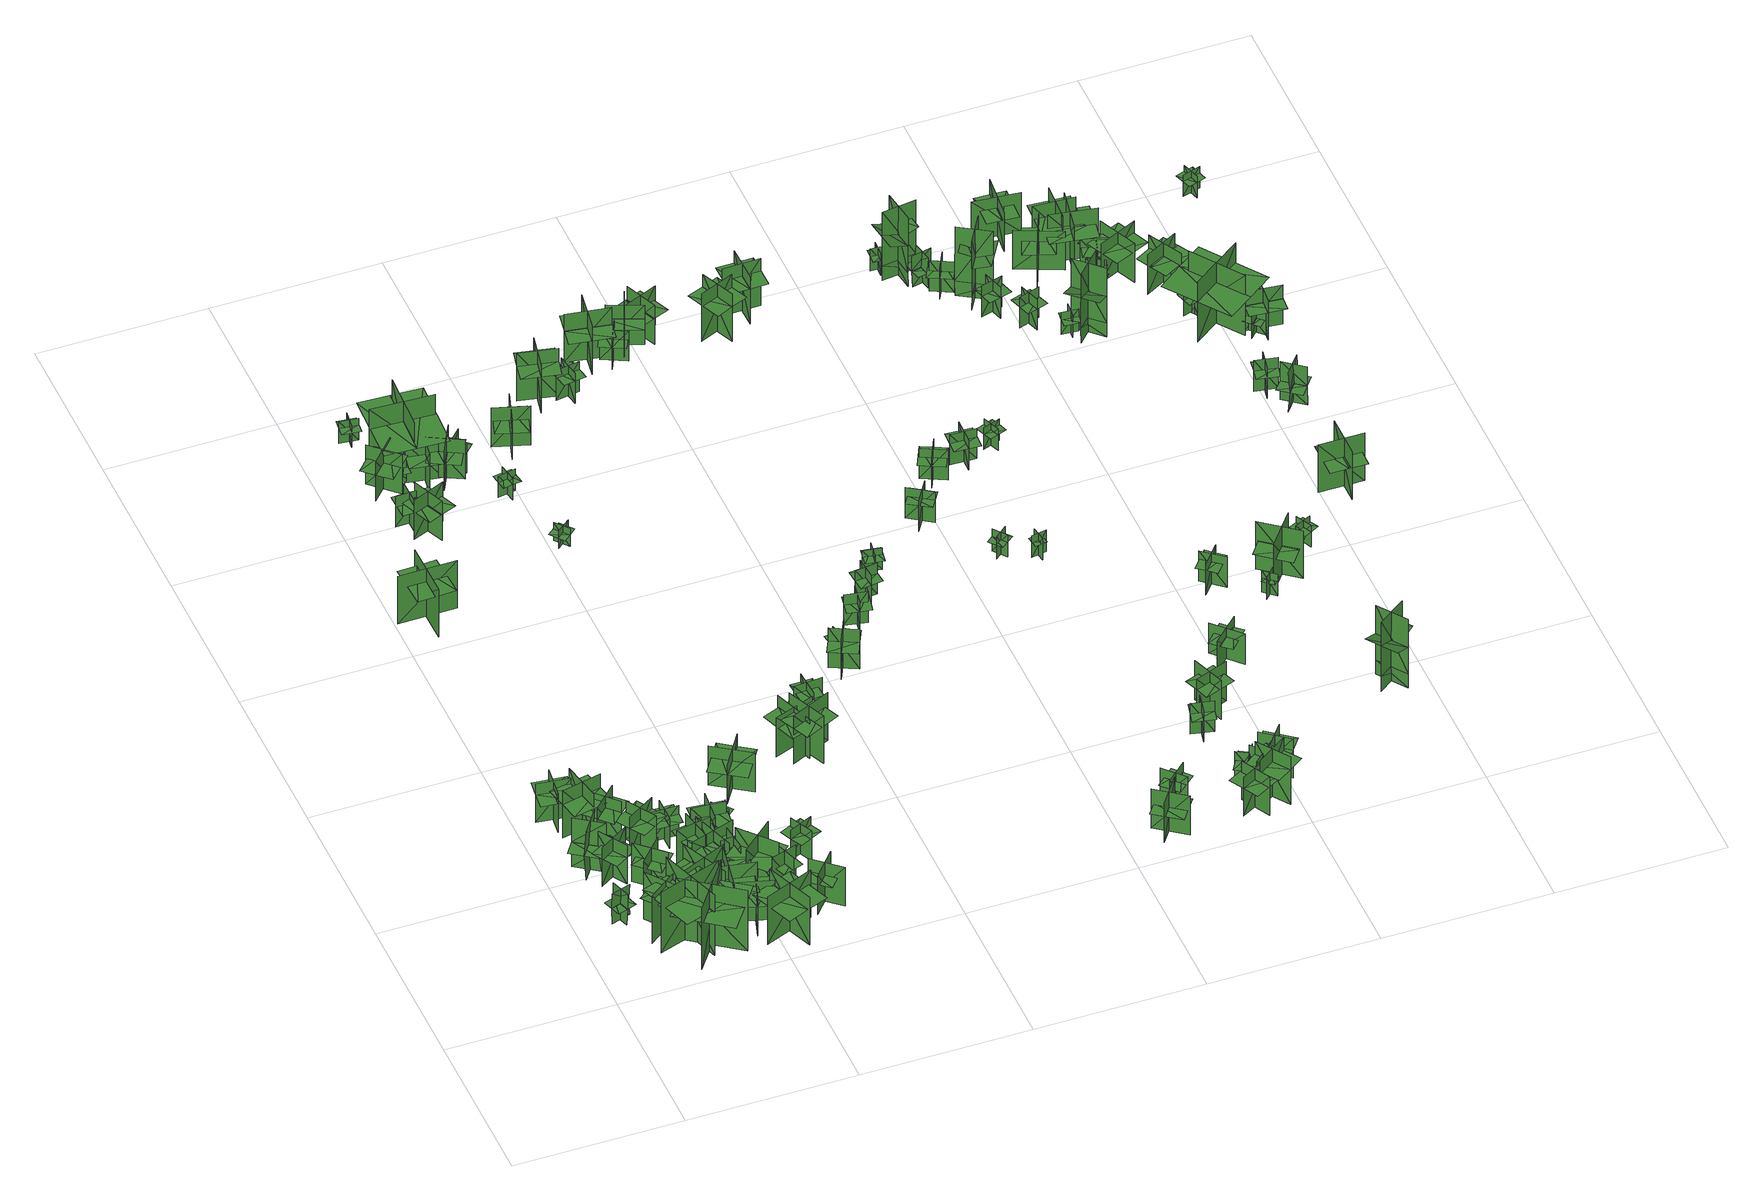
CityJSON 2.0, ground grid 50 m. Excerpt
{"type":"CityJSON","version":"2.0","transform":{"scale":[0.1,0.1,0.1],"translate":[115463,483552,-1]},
"CityObjects":{
"tree1":{"type":"SolitaryVegetationObject","geometry":[{"type":"MultiSurface","lod":"1","boundaries":[[[0,1,2]],[[0,2,3]],[[4,5,6]],[[4,6,7]],[[8,9,5]],[[8,5,4]],[[10,11,1]],[[10,1,0]],[[0,1,12]],[[0,12,13]],[[0,14,15]],[[0,15,1]]]}]},
"tree2":{"type":"SolitaryVegetationObject","geometry":[{"type":"MultiSurface","lod":"1","boundaries":[[[16,17,18]],[[16,18,19]],[[20,21,22]],[[20,22,23]],[[24,25,21]],[[24,21,20]],[[26,27,17]],[[26,17,16]],[[16,17,28]],[[16,28,29]],[[16,30,31]],[[16,31,17]]]}]},
"tree3":{"type":"SolitaryVegetationObject","geometry":[{"type":"MultiSurface","lod":"1","boundaries":[[[32,33,34]],[[32,34,35]],[[36,37,38]],[[36,38,39]],[[40,41,42]],[[40,42,43]],[[40,43,44]],[[40,44,45]]]}]},
"tree4":{"type":"SolitaryVegetationObject","geometry":[{"type":"MultiSurface","lod":"1","boundaries":[[[46,47,48]],[[46,48,49]],[[50,51,52]],[[50,52,53]],[[54,55,56]],[[54,56,57]],[[54,57,58]],[[54,58,59]]]}]},
"tree5":{"type":"SolitaryVegetationObject","geometry":[{"type":"MultiSurface","lod":"1","boundaries":[[[60,61,62]],[[60,62,63]],[[64,65,66]],[[64,66,67]],[[68,69,70]],[[68,70,71]],[[68,71,72]],[[68,72,73]]]}]},
"tree6":{"type":"SolitaryVegetationObject","geometry":[{"type":"MultiSurface","lod":"1","boundaries":[[[74,75,76]],[[74,76,77]],[[78,79,80]],[[78,80,81]],[[82,83,84]],[[82,84,85]],[[82,85,86]],[[82,86,87]]]}]},
"tree7":{"type":"SolitaryVegetationObject","geometry":[{"type":"MultiSurface","lod":"1","boundaries":[[[88,89,90]],[[88,90,91]],[[92,93,94]],[[92,94,95]],[[96,97,98]],[[96,98,99]],[[96,99,100]],[[96,100,101]]]}]},
"tree8":{"type":"SolitaryVegetationObject","geometry":[{"type":"MultiSurface","lod":"1","boundaries":[[[102,103,104]],[[102,104,105]],[[106,107,108]],[[106,108,109]],[[110,111,112]],[[110,112,113]],[[110,113,114]],[[110,114,115]]]}]},
"tree9":{"type":"SolitaryVegetationObject","geometry":[{"type":"MultiSurface","lod":"1","boundaries":[[[116,117,118]],[[116,118,119]],[[120,121,122]],[[120,122,123]],[[124,125,126]],[[124,126,127]],[[124,127,128]],[[124,128,129]]]}]},
"tree10":{"type":"SolitaryVegetationObject","geometry":[{"type":"MultiSurface","lod":"1","boundaries":[[[130,131,132]],[[130,132,133]],[[134,135,136]],[[134,136,137]],[[138,139,140]],[[138,140,141]],[[138,141,142]],[[138,142,143]]]}]},
"tree11":{"type":"SolitaryVegetationObject","geometry":[{"type":"MultiSurface","lod":"1","boundaries":[[[144,145,146]],[[144,146,147]],[[148,149,150]],[[148,150,151]],[[152,153,154]],[[152,154,155]],[[152,155,156]],[[152,156,157]]]}]},
"tree12":{"type":"SolitaryVegetationObject","geometry":[{"type":"MultiSurface","lod":"1","boundaries":[[[158,159,160]],[[158,160,161]],[[162,163,164]],[[162,164,165]],[[166,167,168]],[[166,168,169]],[[166,169,170]],[[166,170,171]]]}]},
"tree13":{"type":"SolitaryVegetationObject","geometry":[{"type":"MultiSurface","lod":"1","boundaries":[[[172,173,174]],[[172,174,175]],[[176,177,178]],[[176,178,179]],[[180,181,182]],[[180,182,183]],[[180,183,184]],[[180,184,185]]]}]},
"tree14":{"type":"SolitaryVegetationObject","geometry":[{"type":"MultiSurface","lod":"1","boundaries":[[[186,187,188]],[[186,188,189]],[[190,191,192]],[[190,192,193]],[[194,195,196]],[[194,196,197]],[[194,197,198]],[[194,198,199]]]}]},
"tree15":{"type":"SolitaryVegetationObject","geometry":[{"type":"MultiSurface","lod":"1","boundaries":[[[200,201,202]],[[200,202,203]],[[204,205,206]],[[204,206,207]],[[208,209,210]],[[208,210,211]],[[208,211,212]],[[208,212,213]]]}]},
"tree16":{"type":"SolitaryVegetationObject","geometry":[{"type":"MultiSurface","lod":"1","boundaries":[[[214,215,216]],[[214,216,217]],[[218,219,220]],[[218,220,221]],[[222,223,224]],[[222,224,225]],[[222,225,226]],[[222,226,227]]]}]},
"tree17":{"type":"SolitaryVegetationObject","geometry":[{"type":"MultiSurface","lod":"1","boundaries":[[[228,229,230]],[[228,230,231]],[[232,233,234]],[[232,234,235]],[[236,237,238]],[[236,238,239]],[[236,239,240]],[[236,240,241]]]}]},
"tree18":{"type":"SolitaryVegetationObject","geometry":[{"type":"MultiSurface","lod":"1","boundaries":[[[242,243,244]],[[242,244,245]],[[246,247,248]],[[246,248,249]],[[250,251,252]],[[250,252,253]],[[250,253,254]],[[250,254,255]]]}]},
"tree19":{"type":"SolitaryVegetationObject","geometry":[{"type":"MultiSurface","lod":"1","boundaries":[[[256,257,258]],[[256,258,259]],[[260,261,262]],[[260,262,263]],[[264,265,266]],[[264,266,267]],[[264,267,268]],[[264,268,269]]]}]},
"tree20":{"type":"SolitaryVegetationObject","geometry":[{"type":"MultiSurface","lod":"1","boundaries":[[[270,271,272]],[[270,272,273]],[[274,275,276]],[[274,276,277]],[[278,279,280]],[[278,280,281]],[[278,281,282]],[[278,282,283]]]}]},
"tree21":{"type":"SolitaryVegetationObject","geometry":[{"type":"MultiSurface","lod":"1","boundaries":[[[284,285,286]],[[284,286,287]],[[288,289,290]],[[288,290,291]],[[292,293,294]],[[292,294,295]],[[292,295,296]],[[292,296,297]]]}]},
"tree22":{"type":"SolitaryVegetationObject","geometry":[{"type":"MultiSurface","lod":"1","boundaries":[[[298,299,300]],[[298,300,301]],[[302,303,304]],[[302,304,305]],[[306,307,308]],[[306,308,309]],[[306,307,310]],[[306,310,311]]]}]},
"tree23":{"type":"SolitaryVegetationObject","geometry":[{"type":"MultiSurface","lod":"1","boundaries":[[[312,313,314]],[[312,314,315]],[[316,317,318]],[[316,318,319]],[[320,321,322]],[[320,322,323]],[[320,323,324]],[[320,324,325]]]}]},
"tree24":{"type":"SolitaryVegetationObject","geometry":[{"type":"MultiSurface","lod":"1","boundaries":[[[326,327,328]],[[326,328,329]],[[330,331,332]],[[330,332,333]],[[334,335,336]],[[334,336,337]],[[334,337,338]],[[334,338,339]]]}]},
"tree25":{"type":"SolitaryVegetationObject","geometry":[{"type":"MultiSurface","lod":"1","boundaries":[[[340,341,342]],[[340,342,343]],[[344,345,346]],[[344,346,347]],[[348,349,350]],[[348,350,351]],[[348,351,352]],[[348,352,353]]]}]},
"tree26":{"type":"SolitaryVegetationObject","geometry":[{"type":"MultiSurface","lod":"1","boundaries":[[[354,355,356]],[[354,356,357]],[[358,359,360]],[[358,360,361]],[[362,363,364]],[[362,364,365]],[[362,363,366]],[[362,366,367]]]}]},
"tree27":{"type":"SolitaryVegetationObject","geometry":[{"type":"MultiSurface","lod":"1","boundaries":[[[368,369,370]],[[368,370,371]],[[372,373,374]],[[372,374,375]],[[376,377,378]],[[376,378,379]],[[376,379,380]],[[376,380,381]]]}]},
"tree28":{"type":"SolitaryVegetationObject","geometry":[{"type":"MultiSurface","lod":"1","boundaries":[[[382,383,384]],[[382,384,385]],[[386,387,388]],[[386,388,389]],[[390,391,392]],[[390,392,393]],[[390,391,394]],[[390,394,395]]]}]},
"tree29":{"type":"SolitaryVegetationObject","geometry":[{"type":"MultiSurface","lod":"1","boundaries":[[[396,397,398]],[[396,398,399]],[[400,401,402]],[[400,402,403]],[[404,405,406]],[[404,406,407]],[[404,405,408]],[[404,408,409]]]}]},
"tree30":{"type":"SolitaryVegetationObject","geometry":[{"type":"MultiSurface","lod":"1","boundaries":[[[410,411,412]],[[410,412,413]],[[414,415,416]],[[414,416,417]],[[418,419,420]],[[418,420,421]],[[418,421,422]],[[418,422,423]]]}]},
"tree31":{"type":"SolitaryVegetationObject","geometry":[{"type":"MultiSurface","lod":"1","boundaries":[[[424,425,426]],[[424,426,427]],[[428,429,430]],[[428,430,431]],[[432,433,434]],[[432,434,435]],[[432,433,436]],[[432,436,437]]]}]},
"tree32":{"type":"SolitaryVegetationObject","geometry":[{"type":"MultiSurface","lod":"1","boundaries":[[[438,439,440]],[[438,440,441]],[[442,443,444]],[[442,444,445]],[[446,447,448]],[[446,448,449]],[[446,449,450]],[[446,450,451]]]}]},
"tree33":{"type":"SolitaryVegetationObject","geometry":[{"type":"MultiSurface","lod":"1","boundaries":[[[452,453,454]],[[452,454,455]],[[456,457,458]],[[456,458,459]],[[460,461,462]],[[460,462,463]],[[460,461,464]],[[460,464,465]]]}]},
"tree34":{"type":"SolitaryVegetationObject","geometry":[{"type":"MultiSurface","lod":"1","boundaries":[[[466,467,468]],[[466,468,469]],[[470,471,472]],[[470,472,473]],[[474,475,476]],[[474,476,477]],[[474,477,478]],[[474,478,479]]]}]},
"tree35":{"type":"SolitaryVegetationObject","geometry":[{"type":"MultiSurface","lod":"1","boundaries":[[[480,481,482]],[[480,482,483]],[[484,485,486]],[[484,486,487]],[[488,489,490]],[[488,490,491]],[[488,489,492]],[[488,492,493]]]}]},
"tree36":{"type":"SolitaryVegetationObject","geometry":[{"type":"MultiSurface","lod":"1","boundaries":[[[494,495,496]],[[494,496,497]],[[498,499,500]],[[498,500,501]],[[502,503,504]],[[502,504,505]],[[502,503,506]],[[502,506,507]]]}]},
"tree37":{"type":"SolitaryVegetationObject","geometry":[{"type":"MultiSurface","lod":"1","boundaries":[[[508,509,510]],[[508,510,511]],[[512,513,514]],[[512,514,515]],[[516,517,518]],[[516,518,519]],[[516,519,520]],[[516,520,521]]]}]},
"tree38":{"type":"SolitaryVegetationObject","geometry":[{"type":"MultiSurface","lod":"1","boundaries":[[[522,523,524]],[[522,524,525]],[[526,527,528]],[[526,528,529]],[[530,531,532]],[[530,532,533]],[[530,533,534]],[[530,534,535]]]}]},
"tree39":{"type":"SolitaryVegetationObject","geometry":[{"type":"MultiSurface","lod":"1","boundaries":[[[536,537,538]],[[536,538,539]],[[540,541,542]],[[540,542,543]],[[544,545,546]],[[544,546,547]],[[544,547,548]],[[544,548,549]]]}]},
"tree40":{"type":"SolitaryVegetationObject","geometry":[{"type":"MultiSurface","lod":"1","boundaries":[[[550,551,552]],[[550,552,553]],[[554,555,556]],[[554,556,557]],[[558,559,560]],[[558,560,561]],[[558,562,563]],[[558,563,559]]]}]},
"tree41":{"type":"SolitaryVegetationObject","geometry":[{"type":"MultiSurface","lod":"1","boundaries":[[[564,565,566]],[[564,566,567]],[[568,569,570]],[[568,570,571]],[[572,573,574]],[[572,574,575]],[[572,576,577]],[[572,577,573]]]}]},
"tree42":{"type":"SolitaryVegetationObject","geometry":[{"type":"MultiSurface","lod":"1","boundaries":[[[578,579,580]],[[578,580,581]],[[582,583,584]],[[582,584,585]],[[586,587,588]],[[586,588,589]],[[586,587,590]],[[586,590,591]]]}]},
"tree43":{"type":"SolitaryVegetationObject","geometry":[{"type":"MultiSurface","lod":"1","boundaries":[[[592,593,594]],[[592,594,595]],[[596,597,598]],[[596,598,599]],[[600,601,602]],[[600,602,603]],[[600,604,605]],[[600,605,601]]]}]},
"tree44":{"type":"SolitaryVegetationObject","geometry":[{"type":"MultiSurface","lod":"1","boundaries":[[[606,607,608]],[[606,608,609]],[[610,611,612]],[[610,612,613]],[[614,615,616]],[[614,616,617]],[[614,617,618]],[[614,618,619]]]}]},
"tree45":{"type":"SolitaryVegetationObject","geometry":[{"type":"MultiSurface","lod":"1","boundaries":[[[620,621,622]],[[620,622,623]],[[624,625,626]],[[624,626,627]],[[628,629,630]],[[628,630,631]],[[628,632,633]],[[628,633,629]]]}]},
"tree46":{"type":"SolitaryVegetationObject","geometry":[{"type":"MultiSurface","lod":"1","boundaries":[[[634,635,636]],[[634,636,637]],[[638,639,640]],[[638,640,641]],[[642,643,644]],[[642,644,645]],[[642,645,646]],[[642,646,647]]]}]},
"tree47":{"type":"SolitaryVegetationObject","geometry":[{"type":"MultiSurface","lod":"1","boundaries":[[[648,649,650]],[[648,650,651]],[[652,653,654]],[[652,654,655]],[[656,657,658]],[[656,658,659]],[[656,660,661]],[[656,661,657]]]}]},
"tree48":{"type":"SolitaryVegetationObject","geometry":[{"type":"MultiSurface","lod":"1","boundaries":[[[662,663,664]],[[662,664,665]],[[666,667,668]],[[666,668,669]],[[670,671,672]],[[670,672,673]],[[670,674,675]],[[670,675,671]]]}]},
"tree49":{"type":"SolitaryVegetationObject","geometry":[{"type":"MultiSurface","lod":"1","boundaries":[[[676,677,678]],[[676,678,679]],[[680,681,682]],[[680,682,683]],[[684,685,686]],[[684,686,687]],[[684,685,688]],[[684,688,689]]]}]},
"tree50":{"type":"SolitaryVegetationObject","geometry":[{"type":"MultiSurface","lod":"1","boundaries":[[[690,691,692]],[[690,692,693]],[[694,695,696]],[[694,696,697]],[[698,699,700]],[[698,700,701]],[[698,701,702]],[[698,702,703]]]}]},
"tree51":{"type":"SolitaryVegetationObject","geometry":[{"type":"MultiSurface","lod":"1","boundaries":[[[704,705,706]],[[704,706,707]],[[708,709,710]],[[708,710,711]],[[712,713,714]],[[712,714,715]],[[712,716,717]],[[712,717,713]]]}]},
"tree52":{"type":"SolitaryVegetationObject","geometry":[{"type":"MultiSurface","lod":"1","boundaries":[[[718,719,720]],[[718,720,721]],[[722,723,724]],[[722,724,725]],[[726,727,728]],[[726,728,729]],[[726,729,730]],[[726,730,731]]]}]},
"tree53":{"type":"SolitaryVegetationObject","geometry":[{"type":"MultiSurface","lod":"1","boundaries":[[[732,733,734]],[[732,734,735]],[[736,737,738]],[[736,738,739]],[[740,741,742]],[[740,742,743]],[[740,741,744]],[[740,744,745]]]}]},
"tree54":{"type":"SolitaryVegetationObject","geometry":[{"type":"MultiSurface","lod":"1","boundaries":[[[746,747,748]],[[746,748,749]],[[750,751,752]],[[750,752,753]],[[754,755,756]],[[754,756,757]],[[754,758,759]],[[754,759,755]]]}]},
"tree55":{"type":"SolitaryVegetationObject","geometry":[{"type":"MultiSurface","lod":"1","boundaries":[[[760,761,762]],[[760,762,763]],[[764,765,766]],[[764,766,767]],[[768,769,770]],[[768,770,771]],[[768,769,772]],[[768,772,773]]]}]},
"tree56":{"type":"SolitaryVegetationObject","geometry":[{"type":"MultiSurface","lod":"1","boundaries":[[[774,775,776]],[[774,776,777]],[[778,779,780]],[[778,780,781]],[[782,783,784]],[[782,784,785]],[[782,785,786]],[[782,786,787]]]}]},
"tree57":{"type":"SolitaryVegetationObject","geometry":[{"type":"MultiSurface","lod":"1","boundaries":[[[788,789,790]],[[788,790,791]],[[792,793,794]],[[792,794,795]],[[796,797,798]],[[796,798,799]],[[796,800,801]],[[796,801,797]]]}]},
"tree58":{"type":"SolitaryVegetationObject","geometry":[{"type":"MultiSurface","lod":"1","boundaries":[[[802,803,804]],[[802,804,805]],[[806,807,808]],[[806,808,809]],[[810,811,812]],[[810,812,813]],[[810,813,814]],[[810,814,815]]]}]},
"tree59":{"type":"SolitaryVegetationObject","geometry":[{"type":"MultiSurface","lod":"1","boundaries":[[[816,817,818]],[[816,818,819]],[[820,821,822]],[[820,822,823]],[[824,825,826]],[[824,826,827]],[[824,827,828]],[[824,828,829]]]}]},
"tree60":{"type":"SolitaryVegetationObject","geometry":[{"type":"MultiSurface","lod":"1","boundaries":[[[830,831,832]],[[830,832,833]],[[834,835,836]],[[834,836,837]],[[838,839,840]],[[838,840,841]],[[838,841,842]],[[838,842,843]]]}]},
"tree61":{"type":"SolitaryVegetationObject","geometry":[{"type":"MultiSurface","lod":"1","boundaries":[[[844,845,846]],[[844,846,847]],[[848,849,850]],[[848,850,851]],[[852,853,854]],[[852,854,855]],[[852,855,856]],[[852,856,857]]]}]},
"tree62":{"type":"SolitaryVegetationObject","geometry":[{"type":"MultiSurface","lod":"1","boundaries":[[[858,859,860]],[[858,860,861]],[[862,863,864]],[[862,864,865]],[[866,867,868]],[[866,868,869]],[[866,870,871]],[[866,871,867]]]}]},
"tree63":{"type":"SolitaryVegetationObject","geometry":[{"type":"MultiSurface","lod":"1","boundaries":[[[872,873,874]],[[872,874,875]],[[876,877,878]],[[876,878,879]],[[880,881,882]],[[880,882,883]],[[880,884,885]],[[880,885,881]]]}]},
"tree64":{"type":"SolitaryVegetationObject","geometry":[{"type":"MultiSurface","lod":"1","boundaries":[[[886,887,888]],[[886,888,889]],[[890,891,892]],[[890,892,893]],[[894,895,896]],[[894,896,897]],[[894,897,898]],[[894,898,899]]]}]},
"tree65":{"type":"SolitaryVegetationObject","geometry":[{"type":"MultiSurface","lod":"1","boundaries":[[[900,901,902]],[[900,902,903]],[[904,905,906]],[[904,906,907]],[[908,909,910]],[[908,910,911]],[[908,911,912]],[[908,912,913]]]}]},
"tree66":{"type":"SolitaryVegetationObject","geometry":[{"type":"MultiSurface","lod":"1","boundaries":[[[914,915,916]],[[914,916,917]],[[918,919,920]],[[918,920,921]],[[922,923,924]],[[922,924,925]],[[922,926,927]],[[922,927,923]]]}]},
"tree67":{"type":"SolitaryVegetationObject","geometry":[{"type":"MultiSurface","lod":"1","boundaries":[[[928,929,930]],[[928,930,931]],[[932,933,934]],[[932,934,935]],[[936,937,938]],[[936,938,939]],[[936,939,940]],[[936,940,941]]]}]},
"tree68":{"type":"SolitaryVegetationObject","geometry":[{"type":"MultiSurface","lod":"1","boundaries":[[[942,943,944]],[[942,944,945]],[[946,947,948]],[[946,948,949]],[[950,951,952]],[[950,952,953]],[[950,953,954]],[[950,954,955]]]}]},
"tree69":{"type":"SolitaryVegetationObject","geometry":[{"type":"MultiSurface","lod":"1","boundaries":[[[956,957,958]],[[956,958,959]],[[960,961,962]],[[960,962,963]],[[964,965,966]],[[964,966,967]],[[964,967,968]],[[964,968,969]]]}]},
"tree70":{"type":"SolitaryVegetationObject","geometry":[{"type":"MultiSurface","lod":"1","boundaries":[[[970,971,972]],[[970,972,973]],[[974,975,976]],[[974,976,977]],[[978,979,980]],[[978,980,981]],[[978,981,982]],[[978,982,983]]]}]},
"tree71":{"type":"SolitaryVegetationObject","geometry":[{"type":"MultiSurface","lod":"1","boundaries":[[[984,985,986]],[[984,986,987]],[[988,989,990]],[[988,990,991]],[[992,993,994]],[[992,994,995]],[[992,995,996]],[[992,996,997]]]}]},
"tree72":{"type":"SolitaryVegetationObject","geometry":[{"type":"MultiSurface","lod":"1","boundaries":[[[998,999,1000]],[[998,1000,1001]],[[1002,1003,1004]],[[1002,1004,1005]],[[1006,1007,1008]],[[1006,1008,1009]],[[1006,1010,1011]],[[1006,1011,1007]]]}]},
"tree73":{"type":"SolitaryVegetationObject","geometry":[{"type":"MultiSurface","lod":"1","boundaries":[[[1012,1013,1014]],[[1012,1014,1015]],[[1016,1017,1018]],[[1016,1018,1019]],[[1020,1021,1022]],[[1020,1022,1023]],[[1020,1024,1025]],[[1020,1025,1021]]]}]},
"tree74":{"type":"SolitaryVegetationObject","geometry":[{"type":"MultiSurface","lod":"1","boundaries":[[[1026,1027,1028]],[[1026,1028,1029]],[[1030,1031,1032]],[[1030,1032,1033]],[[1034,1035,1031]],[[1034,1031,1030]],[[1036,1037,1027]],[[1036,1027,1026]],[[1038,1039,1040]],[[1038,1040,1041]],[[1042,1043,1044]],[[1042,1044,1045]]]}]},
"tree75":{"type":"SolitaryVegetationObject","geometry":[{"type":"MultiSurface","lod":"1","boundaries":[[[1046,1047,1048]],[[1046,1048,1049]],[[1050,1051,1052]],[[1050,1052,1053]],[[1054,1055,1056]],[[1054,1056,1057]],[[1054,1057,1058]],[[1054,1058,1059]]]}]},
"tree76":{"type":"SolitaryVegetationObject","geometry":[{"type":"MultiSurface","lod":"1","boundaries":[[[1060,1061,1062]],[[1060,1062,1063]],[[1064,1065,1066]],[[1064,1066,1067]],[[1068,1069,1065]],[[1068,1065,1064]],[[1070,1071,1061]],[[1070,1061,1060]],[[1072,1073,1074]],[[1072,1074,1075]],[[1076,1077,1078]],[[1076,1078,1079]]]}]},
"tree77":{"type":"SolitaryVegetationObject","geometry":[{"type":"MultiSurface","lod":"1","boundaries":[[[1080,1081,1082]],[[1080,1082,1083]],[[1084,1085,1086]],[[1084,1086,1087]],[[1088,1089,1085]],[[1088,1085,1084]],[[1090,1091,1081]],[[1090,1081,1080]],[[1080,1081,1092]],[[1080,1092,1093]],[[1080,1094,1095]],[[1080,1095,1081]]]}]},
"tree78":{"type":"SolitaryVegetationObject","geometry":[{"type":"MultiSurface","lod":"1","boundaries":[[[1096,1097,1098]],[[1096,1098,1099]],[[1100,1101,1102]],[[1100,1102,1103]],[[1104,1105,1106]],[[1104,1106,1107]],[[1104,1108,1109]],[[1104,1109,1105]]]}]},
"tree79":{"type":"SolitaryVegetationObject","geometry":[{"type":"MultiSurface","lod":"1","boundaries":[[[1110,1111,1112]],[[1110,1112,1113]],[[1114,1115,1116]],[[1114,1116,1117]],[[1118,1119,1120]],[[1118,1120,1121]],[[1118,1122,1123]],[[1118,1123,1119]]]}]},
"tree80":{"type":"SolitaryVegetationObject","geometry":[{"type":"MultiSurface","lod":"1","boundaries":[[[1124,1125,1126]],[[1124,1126,1127]],[[1128,1129,1130]],[[1128,1130,1131]],[[1132,1133,1134]],[[1132,1134,1135]],[[1132,1136,1137]],[[1132,1137,1133]]]}]},
"tree81":{"type":"SolitaryVegetationObject","geometry":[{"type":"MultiSurface","lod":"1","boundaries":[[[1138,1139,1140]],[[1138,1140,1141]],[[1142,1143,1144]],[[1142,1144,1145]],[[1146,1147,1143]],[[1146,1143,1142]],[[1148,1149,1139]],[[1148,1139,1138]],[[1150,1151,1152]],[[1150,1152,1153]],[[1154,1155,1156]],[[1154,1156,1157]]]}]},
"tree82":{"type":"SolitaryVegetationObject","geometry":[{"type":"MultiSurface","lod":"1","boundaries":[[[1158,1159,1160]],[[1158,1160,1161]],[[1162,1163,1164]],[[1162,1164,1165]],[[1166,1167,1168]],[[1166,1168,1169]],[[1166,1170,1171]],[[1166,1171,1167]]]}]},
"tree83":{"type":"SolitaryVegetationObject","geometry":[{"type":"MultiSurface","lod":"1","boundaries":[[[1172,1173,1174]],[[1172,1174,1175]],[[1176,1177,1178]],[[1176,1178,1179]],[[1180,1181,1182]],[[1180,1182,1183]],[[1180,1183,1184]],[[1180,1184,1185]]]}]},
"tree84":{"type":"SolitaryVegetationObject","geometry":[{"type":"MultiSurface","lod":"1","boundaries":[[[1186,1187,1188]],[[1186,1188,1189]],[[1190,1191,1192]],[[1190,1192,1193]],[[1194,1195,1196]],[[1194,1196,1197]],[[1194,1198,1199]],[[1194,1199,1195]]]}]},
"tree85":{"type":"SolitaryVegetationObject","geometry":[{"type":"MultiSurface","lod":"1","boundaries":[[[1200,1201,1202]],[[1200,1202,1203]],[[1204,1205,1206]],[[1204,1206,1207]],[[1208,1209,1205]],[[1208,1205,1204]],[[1210,1211,1201]],[[1210,1201,1200]],[[1212,1213,1214]],[[1212,1214,1215]],[[1216,1217,1218]],[[1216,1218,1219]]]}]},
"tree86":{"type":"SolitaryVegetationObject","geometry":[{"type":"MultiSurface","lod":"1","boundaries":[[[1220,1221,1222]],[[1220,1222,1223]],[[1224,1225,1226]],[[1224,1226,1227]],[[1228,1229,1230]],[[1228,1230,1231]],[[1228,1231,1232]],[[1228,1232,1233]]]}]},
"tree87":{"type":"SolitaryVegetationObject","geometry":[{"type":"MultiSurface","lod":"1","boundaries":[[[1234,1235,1236]],[[1234,1236,1237]],[[1238,1239,1240]],[[1238,1240,1241]],[[1242,1243,1244]],[[1242,1244,1245]],[[1242,1245,1246]],[[1242,1246,1247]]]}]},
"tree88":{"type":"SolitaryVegetationObject","geometry":[{"type":"MultiSurface","lod":"1","boundaries":[[[1248,1249,1250]],[[1248,1250,1251]],[[1252,1253,1254]],[[1252,1254,1255]],[[1256,1257,1258]],[[1256,1258,1259]],[[1256,1259,1260]],[[1256,1260,1261]]]}]},
"tree89":{"type":"SolitaryVegetationObject","geometry":[{"type":"MultiSurface","lod":"1","boundaries":[[[1262,1263,1264]],[[1262,1264,1265]],[[1266,1267,1268]],[[1266,1268,1269]],[[1270,1271,1272]],[[1270,1272,1273]],[[1270,1273,1274]],[[1270,1274,1275]]]}]},
"tree90":{"type":"SolitaryVegetationObject","geometry":[{"type":"MultiSurface","lod":"1","boundaries":[[[1276,1277,1278]],[[1276,1278,1279]],[[1280,1281,1282]],[[1280,1282,1283]],[[1284,1285,1286]],[[1284,1286,1287]],[[1284,1287,1288]],[[1284,1288,1289]]]}]},
"tree91":{"type":"SolitaryVegetationObject","geometry":[{"type":"MultiSurface","lod":"1","boundaries":[[[1290,1291,1292]],[[1290,1292,1293]],[[1294,1295,1296]],[[1294,1296,1297]],[[1298,1299,1300]],[[1298,1300,1301]],[[1298,1302,1303]],[[1298,1303,1299]]]}]},
"tree92":{"type":"SolitaryVegetationObject","geometry":[{"type":"MultiSurface","lod":"1","boundaries":[[[1304,1305,1306]],[[1304,1306,1307]],[[1308,1309,1310]],[[1308,1310,1311]],[[1312,1313,1314]],[[1312,1314,1315]],[[1312,1315,1316]],[[1312,1316,1317]]]}]},
"tree93":{"type":"SolitaryVegetationObject","geometry":[{"type":"MultiSurface","lod":"1","boundaries":[[[1318,1319,1320]],[[1318,1320,1321]],[[1322,1323,1324]],[[1322,1324,1325]],[[1326,1327,1328]],[[1326,1328,1329]],[[1326,1329,1330]],[[1326,1330,1331]]]}]},
"tree94":{"type":"SolitaryVegetationObject","geometry":[{"type":"MultiSurface","lod":"1","boundaries":[[[1332,1333,1334]],[[1332,1334,1335]],[[1336,1337,1338]],[[1336,1338,1339]],[[1340,1341,1342]],[[1340,1342,1343]],[[1340,1343,1344]],[[1340,1344,1345]]]}]},
"tree95":{"type":"SolitaryVegetationObject","geometry":[{"type":"MultiSurface","lod":"1","boundaries":[[[1346,1347,1348]],[[1346,1348,1349]],[[1350,1351,1352]],[[1350,1352,1353]],[[1354,1355,1356]],[[1354,1356,1357]],[[1354,1358,1359]],[[1354,1359,1355]]]}]},
"tree96":{"type":"SolitaryVegetationObject","geometry":[{"type":"MultiSurface","lod":"1","boundaries":[[[1360,1361,1362]],[[1360,1362,1363]],[[1364,1365,1366]],[[1364,1366,1367]],[[1368,1369,1365]],[[1368,1365,1364]],[[1370,1371,1361]],[[1370,1361,1360]],[[1360,1361,1372]],[[1360,1372,1373]],[[1360,1374,1375]],[[1360,1375,1361]]]}]},
"tree97":{"type":"SolitaryVegetationObject","geometry":[{"type":"MultiSurface","lod":"1","boundaries":[[[1376,1377,1378]],[[1376,1378,1379]],[[1380,1381,1382]],[[1380,1382,1383]],[[1384,1385,1386]],[[1384,1386,1387]],[[1384,1387,1388]],[[1384,1388,1389]]]}]},
"tree98":{"type":"SolitaryVegetationObject","geometry":[{"type":"MultiSurface","lod":"1","boundaries":[[[1390,1391,1392]],[[1390,1392,1393]],[[1394,1395,1396]],[[1394,1396,1397]],[[1398,1399,1400]],[[1398,1400,1401]],[[1398,1401,1402]],[[1398,1402,1403]]]}]},
"tree99":{"type":"SolitaryVegetationObject","geometry":[{"type":"MultiSurface","lod":"1","boundaries":[[[1404,1405,1406]],[[1404,1406,1407]],[[1408,1409,1410]],[[1408,1410,1411]],[[1412,1413,1414]],[[1412,1414,1415]],[[1412,1415,1416]],[[1412,1416,1417]]]}]},
"tree100":{"type":"SolitaryVegetationObject","geometry":[{"type":"MultiSurface","lod":"1","boundaries":[[[1418,1419,1420]],[[1418,1420,1421]],[[1422,1423,1424]],[[1422,1424,1425]],[[1426,1427,1428]],[[1426,1428,1429]],[[1426,1427,1430]],[[1426,1430,1431]]]}]},
"tree101":{"type":"SolitaryVegetationObject","geometry":[{"type":"MultiSurface","lod":"1","boundaries":[[[1432,1433,1434]],[[1432,1434,1435]],[[1436,1437,1438]],[[1436,1438,1439]],[[1440,1441,1442]],[[1440,1442,1443]],[[1440,1441,1444]],[[1440,1444,1445]]]}]},
"tree102":{"type":"SolitaryVegetationObject","geometry":[{"type":"MultiSurface","lod":"1","boundaries":[[[1446,1447,1448]],[[1446,1448,1449]],[[1450,1451,1452]],[[1450,1452,1453]],[[1454,1455,1456]],[[1454,1456,1457]],[[1454,1457,1458]],[[1454,1458,1459]]]}]}
},
"vertices":[
[121,339,64],[140,282,64],[169,292,64],[151,348,64],[159,321,64],[102,302,64],[103,299,118],[160,318,118],[160,318,9],[103,299,9],[119,338,9],[138,282,9],[140,282,118],[121,339,118],[93,329,64],[111,273,64],
[89,560,92],[166,506,92],[194,546,92],[117,599,92],[153,572,92],[99,496,92],[104,493,178],[158,569,178],[158,569,6],[104,493,6],[87,557,6],[163,503,6],[166,506,178],[89,560,178],[62,521,92],[138,467,92],
[266,186,8],[189,288,8],[189,288,178],[266,186,178],[277,267,8],[277,267,178],[175,190,178],[175,190,8],[277,267,125],[245,310,125],[163,248,125],[196,206,125],[228,163,125],[309,225,125],
[134,451,8],[222,507,8],[222,507,147],[134,451,147],[199,436,8],[199,436,147],[143,525,147],[143,525,8],[199,436,103],[236,460,103],[191,530,103],[154,507,103],[118,484,103],[162,413,103],
[113,791,11],[101,693,11],[101,693,150],[113,791,150],[60,751,11],[159,739,11],[159,739,150],[60,751,150],[60,751,111],[55,701,111],[154,690,111],[159,739,111],[165,789,111],[66,800,111],
[185,149,3],[374,214,3],[374,214,221],[185,149,221],[314,88,3],[249,277,3],[249,277,221],[314,88,221],[311,95,160],[394,124,160],[334,298,160],[251,270,160],[168,241,160],[228,67,160],
[262,48,3],[381,210,3],[381,210,221],[262,48,221],[404,72,3],[242,190,3],[242,190,221],[404,72,221],[397,76,160],[449,147,160],[300,256,160],[248,185,160],[197,114,160],[345,6,160],
[179,628,8],[154,747,8],[154,747,178],[179,628,178],[224,696,8],[105,670,8],[105,670,178],[224,696,178],[224,696,130],[211,755,130],[92,730,130],[105,670,130],[117,611,130],[236,636,130],
[291,369,8],[214,440,8],[214,440,147],[291,369,147],[287,436,8],[287,436,147],[217,359,147],[217,359,8],[287,436,103],[255,466,103],[199,404,103],[231,375,103],[263,345,103],[320,407,103],
[247,602,13],[177,673,13],[177,673,151],[247,602,151],[248,669,13],[177,599,13],[177,599,151],[248,669,151],[248,669,112],[213,704,112],[142,635,112],[177,599,112],[212,563,112],[283,633,112],
[287,251,5],[431,316,5],[431,316,176],[287,251,176],[393,212,5],[329,356,5],[329,356,176],[393,212,176],[390,218,128],[453,246,128],[394,378,128],[331,350,128],[268,322,128],[327,190,128],
[261,601,10],[314,517,10],[314,517,148],[261,601,148],[246,536,10],[330,589,10],[330,589,148],[246,536,148],[246,536,109],[273,494,109],[357,547,109],[330,589,109],[303,632,109],[219,578,109],
[424,309,5],[396,154,5],[396,154,176],[424,309,176],[332,244,5],[487,216,5],[487,216,176],[332,244,176],[338,243,129],[326,176,129],[468,149,129],[481,217,129],[493,285,129],[351,311,129],
[404,194,7],[528,158,7],[528,158,146],[404,194,146],[449,114,7],[486,238,7],[486,238,146],[449,114,146],[451,119,108],[505,103,108],[538,217,108],[484,233,108],[430,248,108],[397,135,108],
[357,603,10],[357,525,10],[357,525,117],[357,603,117],[320,567,10],[398,566,10],[398,566,117],[320,567,117],[320,567,87],[320,528,87],[397,528,87],[398,566,87],[398,605,87],[321,606,87],
[446,456,11],[343,438,11],[343,438,151],[446,456,151],[391,494,11],[391,494,151],[409,391,151],[409,391,11],[391,494,107],[348,487,107],[362,405,107],[405,412,107],[448,419,107],[434,502,107],
[456,341,9],[412,474,9],[412,474,149],[456,341,149],[498,425,9],[498,425,149],[365,381,149],[365,381,9],[452,353,111],[496,369,111],[457,471,111],[414,455,111],[370,438,111],[409,336,111],
[463,76,4],[609,135,4],[609,135,175],[463,76,175],[567,33,4],[509,179,4],[509,179,175],[567,33,175],[565,39,128],[629,64,128],[575,199,128],[511,173,128],[447,148,128],[501,13,128],
[89,1713,8],[90,1542,8],[90,1542,179],[89,1713,179],[8,1631,8],[8,1631,179],[179,1632,179],[179,1632,8],[89,1698,134],[32,1696,134],[38,1562,134],[95,1565,134],[152,1568,134],[146,1701,134],
[473,402,8],[481,321,8],[481,321,148],[473,402,148],[439,360,8],[439,360,148],[519,368,148],[519,368,8],[442,361,103],[445,327,103],[510,333,103],[507,367,103],[503,401,103],[438,395,103],
[509,499,11],[410,508,11],[410,508,150],[509,499,150],[467,550,11],[458,451,11],[458,451,150],[467,550,150],[467,550,111],[417,555,111],[409,455,111],[458,451,111],[508,447,111],[516,546,111],
[568,266,6],[482,363,6],[482,363,179],[568,266,179],[573,354,6],[476,268,6],[476,268,179],[573,354,179],[571,269,121],[485,366,121],[437,323,121],[522,226,121],[524,400,121],[610,303,121],
[594,221,11],[568,298,11],[568,298,151],[594,221,151],[618,269,11],[618,269,151],[541,243,151],[541,243,11],[615,268,106],[604,300,106],[543,280,106],[553,247,106],[564,215,106],[626,236,106],
[529,532,13],[494,575,13],[494,575,90],[529,532,90],[533,569,13],[490,534,13],[490,534,90],[533,569,90],[533,569,68],[515,590,68],[472,556,68],[490,534,68],[507,513,68],[550,547,68],
[697,211,11],[628,132,11],[628,132,150],[697,211,150],[630,206,11],[630,206,150],[709,137,150],[709,137,11],[630,206,106],[602,174,106],[664,118,106],[693,151,106],[722,184,106],[659,239,106],
[177,2019,24],[178,1936,24],[178,1936,134],[177,2019,134],[138,1978,24],[220,1980,24],[220,1980,134],[138,1978,134],[174,2019,97],[175,1936,97],[217,1937,97],[215,2019,97],[142,1936,97],[141,2018,97],
[659,410,10],[692,340,10],[692,340,117],[659,410,117],[641,362,10],[711,395,10],[711,395,117],[641,362,117],[641,362,87],[658,327,87],[728,360,87],[711,395,87],[695,430,87],[625,396,87],
[195,1984,19],[236,1887,19],[236,1887,160],[195,1984,160],[168,1918,19],[266,1959,19],[266,1959,160],[168,1918,160],[192,1983,113],[233,1886,113],[282,1906,113],[241,2004,113],[193,1869,113],[153,1967,113],
[198,2170,25],[126,2093,25],[126,2093,166],[198,2170,166],[126,2167,25],[203,2095,25],[203,2095,166],[126,2167,166],[196,2172,119],[123,2095,119],[162,2059,119],[234,2136,119],[92,2124,119],[164,2202,119],
[547,729,6],[654,657,6],[654,657,145],[547,729,145],[566,639,6],[638,746,6],[638,746,145],[566,639,145],[569,643,106],[616,612,106],[681,710,106],[635,741,106],[588,773,106],[522,674,106],
[209,2112,23],[211,2170,23],[211,2170,101],[209,2112,101],[238,2139,23],[180,2141,23],[180,2141,101],[238,2139,101],[211,2112,75],[213,2170,75],[184,2171,75],[182,2113,75],[237,2169,75],[235,2111,75],
[151,2334,8],[158,2388,8],[158,2388,85],[151,2334,85],[180,2356,8],[125,2363,8],[125,2363,85],[180,2356,85],[180,2356,63],[183,2384,63],[128,2390,63],[125,2363,63],[122,2335,63],[177,2329,63],
[333,2123,18],[228,2139,18],[228,2139,159],[333,2123,159],[290,2180,18],[274,2076,18],[274,2076,159],[290,2180,159],[333,2126,112],[229,2142,112],[221,2090,112],[325,2074,112],[235,2184,112],[340,2168,112],
[346,2218,16],[346,2218,233],[159,2226,233],[159,2226,16],[252,2134,16],[252,2134,233],[259,2314,233],[259,2314,16],[250,2106,163],[344,2102,163],[354,2326,163],[260,2330,163],[166,2335,163],[157,2110,163],
[313,2069,22],[362,2163,22],[362,2163,163],[313,2069,163],[382,2091,22],[288,2140,22],[288,2140,163],[382,2091,163],[316,2068,116],[365,2162,116],[318,2186,116],[269,2092,116],[403,2142,116],[354,2048,116],
[337,2172,19],[396,2115,19],[396,2115,129],[337,2172,129],[338,2116,19],[395,2175,19],[395,2175,129],[338,2116,129],[335,2170,92],[394,2113,92],[423,2143,92],[364,2200,92],[371,2089,92],[312,2146,92],
[877,807,10],[756,762,10],[756,762,150],[877,807,150],[793,845,10],[837,724,10],[837,724,150],[793,845,150],[794,840,111],[742,820,111],[783,709,111],[836,729,111],[888,748,111],[847,859,111],
[492,2003,19],[438,1993,19],[438,1993,96],[492,2003,96],[462,2024,19],[472,1970,19],[472,1970,96],[462,2024,96],[462,2024,74],[435,2019,74],[444,1965,74],[472,1970,74],[499,1974,74],[490,2029,74],
[520,1756,7],[559,1788,7],[559,1788,71],[520,1756,71],[551,1753,7],[551,1753,71],[519,1792,71],[519,1792,7],[551,1753,49],[572,1770,49],[540,1809,49],[519,1792,49],[498,1775,49],[530,1735,49],
[909,776,8],[790,722,8],[790,722,180],[909,776,180],[813,811,8],[866,693,8],[866,693,180],[813,811,180],[899,771,135],[790,722,135],[812,675,135],[920,724,135],[878,818,135],[769,769,135],
[899,852,10],[894,935,10],[894,935,119],[899,852,119],[942,901,10],[859,896,10],[859,896,119],[942,901,119],[898,859,91],[894,935,91],[862,933,91],[866,857,91],[931,861,91],[927,936,91],
[562,2228,14],[531,2127,14],[531,2127,155],[562,2228,155],[498,2194,14],[599,2163,14],[599,2163,155],[498,2194,155],[559,2229,108],[528,2128,108],[578,2113,108],[609,2214,108],[487,2141,108],[518,2242,108],
[1032,989,9],[1069,1066,9],[1069,1066,151],[1032,989,151],[1094,1011,9],[1017,1047,9],[1017,1047,151],[1094,1011,151],[1094,1011,105],[1017,1047,105],[997,1005,105],[1074,968,105],[1114,1053,105],[1037,1090,105],
[672,2273,14],[694,2384,14],[694,2384,184],[672,2273,184],[740,2319,14],[629,2341,14],[629,2341,184],[740,2319,184],[740,2319,139],[750,2372,139],[640,2394,139],[629,2341,139],[619,2288,139],[729,2266,139],
[1085,1092,10],[1038,1085,10],[1038,1085,89],[1085,1092,89],[1056,1113,10],[1063,1066,10],[1063,1066,89],[1056,1113,89],[1056,1113,64],[1063,1066,64],[1088,1070,64],[1081,1117,64],[1030,1109,64],[1037,1063,64],
[727,2304,15],[798,2315,15],[798,2315,123],[727,2304,123],[770,2274,15],[758,2344,15],[758,2344,123],[770,2274,123],[770,2274,95],[804,2279,95],[792,2350,95],[758,2344,95],[724,2339,95],[736,2268,95],
[1117,1187,10],[1183,1175,10],[1183,1175,120],[1117,1187,120],[1146,1145,10],[1158,1210,10],[1158,1210,120],[1146,1145,120],[1146,1145,85],[1158,1210,85],[1123,1217,85],[1111,1152,85],[1182,1139,85],[1194,1204,85],
[1214,1232,10],[1208,1299,10],[1208,1299,121],[1214,1232,121],[1246,1272,10],[1180,1265,10],[1180,1265,121],[1246,1272,121],[1246,1272,85],[1180,1265,85],[1184,1229,85],[1250,1236,85],[1243,1308,85],[1177,1302,85],
[804,2439,13],[932,2418,13],[932,2418,186],[804,2439,186],[856,2368,13],[876,2495,13],[876,2495,186],[856,2368,186],[803,2435,128],[931,2414,128],[941,2478,128],[814,2499,128],[923,2363,128],[795,2383,128],
[897,2416,13],[966,2382,13],[966,2382,120],[897,2416,120],[913,2367,13],[947,2437,13],[947,2437,120],[913,2367,120],[913,2367,90],[948,2350,90],[982,2419,90],[947,2437,90],[913,2454,90],[878,2384,90],
[1588,131,9],[1675,67,9],[1675,67,150],[1588,131,150],[1599,64,9],[1599,64,150],[1663,152,150],[1663,152,9],[1596,130,96],[1672,75,96],[1698,110,96],[1622,166,96],[1569,94,96],[1646,38,96],
[1294,1357,12],[1240,1366,12],[1240,1366,89],[1294,1357,89],[1273,1387,12],[1264,1333,12],[1264,1333,89],[1273,1387,89],[1273,1387,67],[1246,1392,67],[1237,1337,67],[1264,1333,67],[1291,1328,67],[1300,1383,67],
[933,2469,11],[1032,2430,11],[1032,2430,152],[933,2469,152],[962,2403,11],[1001,2501,11],[1001,2501,152],[962,2403,152],[932,2465,105],[1030,2427,105],[1050,2476,105],[951,2515,105],[1015,2387,105],[916,2426,105],
[1718,229,10],[1657,174,10],[1657,174,120],[1718,229,120],[1653,232,10],[1708,171,10],[1708,171,120],[1653,232,120],[1713,225,91],[1657,174,91],[1678,150,91],[1735,200,91],[1691,249,91],[1635,198,91],
[1015,2517,11],[1056,2420,11],[1056,2420,152],[1015,2517,152],[988,2451,11],[1086,2492,11],[1086,2492,152],[988,2451,152],[1012,2516,105],[1053,2419,105],[1102,2439,105],[1061,2537,105],[1014,2402,105],[973,2500,105],
[1855,151,7],[1902,64,7],[1902,64,146],[1855,151,146],[1836,88,7],[1923,135,7],[1923,135,146],[1836,88,146],[1836,88,107],[1860,44,107],[1947,92,107],[1923,135,107],[1899,179,107],[1812,131,107],
[1428,1530,8],[1497,1485,8],[1497,1485,118],[1428,1530,118],[1442,1466,8],[1487,1536,8],[1487,1536,118],[1442,1466,118],[1434,1526,89],[1497,1485,89],[1515,1512,89],[1452,1554,89],[1416,1499,89],[1479,1458,89],
[1178,2386,11],[1282,2430,11],[1282,2430,181],[1178,2386,181],[1254,2356,11],[1210,2459,11],[1210,2459,181],[1254,2356,181],[1254,2356,136],[1304,2377,136],[1260,2480,136],[1210,2459,136],[1160,2438,136],[1205,2334,136],
[1932,186,8],[1865,225,8],[1865,225,116],[1932,186,116],[1919,236,8],[1880,169,8],[1880,169,116],[1919,236,116],[1919,236,85],[1886,256,85],[1846,189,85],[1880,169,85],[1913,149,85],[1953,216,85],
[1889,99,8],[1981,164,8],[1981,164,178],[1889,99,178],[1970,85,8],[1905,177,8],[1905,177,178],[1970,85,178],[1970,85,133],[2014,116,133],[1949,208,133],[1905,177,133],[1861,146,133],[1926,54,133],
[1964,200,8],[1891,132,8],[1891,132,147],[1964,200,147],[1897,203,8],[1965,130,8],[1965,130,147],[1897,203,147],[1897,203,108],[1861,169,108],[1929,96,108],[1965,130,108],[2001,164,108],[1934,237,108],
[1845,403,8],[1859,468,8],[1859,468,118],[1845,403,118],[1888,431,8],[1823,445,8],[1823,445,118],[1888,431,118],[1888,431,82],[1823,445,82],[1815,410,82],[1880,396,82],[1896,467,82],[1831,481,82],
[1631,1313,13],[1594,1283,13],[1594,1283,92],[1631,1313,92],[1595,1317,13],[1625,1280,13],[1625,1280,92],[1595,1317,92],[1595,1317,66],[1625,1280,66],[1645,1296,66],[1615,1333,66],[1575,1301,66],[1605,1264,66],
[2002,248,10],[1941,169,10],[1941,169,149],[2002,248,149],[1936,240,10],[2015,179,10],[2015,179,149],[1936,240,149],[1936,240,110],[1906,201,110],[1985,140,110],[2015,179,110],[2045,218,110],[1967,279,110],
[1520,1662,11],[1590,1628,11],[1590,1628,119],[1520,1662,119],[1537,1613,11],[1570,1683,11],[1570,1683,119],[1537,1613,119],[1537,1613,89],[1572,1596,89],[1605,1666,89],[1570,1683,89],[1535,1700,89],[1502,1630,89],
[1961,533,9],[1861,496,9],[1861,496,150],[1961,533,150],[1884,568,9],[1921,468,9],[1921,468,150],[1884,568,150],[1952,530,113],[1861,496,113],[1875,457,113],[1967,491,113],[1938,569,113],[1846,536,113],
[1266,2461,10],[1378,2463,10],[1378,2463,180],[1266,2461,180],[1325,2404,10],[1323,2517,10],[1323,2517,180],[1325,2404,180],[1325,2404,136],[1379,2405,136],[1378,2518,136],[1323,2517,136],[1269,2516,136],[1271,2403,136],
[1701,1278,13],[1708,1234,13],[1708,1234,91],[1701,1278,91],[1684,1254,13],[1684,1254,91],[1728,1262,91],[1728,1262,13],[1685,1254,66],[1688,1236,66],[1724,1242,66],[1721,1260,66],[1718,1279,66],[1682,1273,66],
[1654,1642,14],[1656,1719,14],[1656,1719,122],[1654,1642,122],[1692,1677,14],[1614,1679,14],[1614,1679,122],[1692,1677,122],[1692,1677,92],[1693,1715,92],[1616,1718,92],[1614,1679,92],[1613,1641,92],[1690,1638,92],
[2059,726,10],[1981,650,10],[1981,650,119],[2059,726,119],[1986,727,10],[1986,727,119],[2061,649,119],[2061,649,10],[2052,719,90],[2025,744,90],[1967,682,90],[1993,658,90],[2020,633,90],[2078,695,90],
[1738,1740,11],[1758,1688,11],[1758,1688,88],[1738,1740,88],[1723,1706,11],[1775,1726,11],[1775,1726,88],[1723,1706,88],[1723,1706,67],[1733,1680,67],[1785,1700,67],[1775,1726,67],[1765,1752,67],[1713,1732,67],
[2064,946,11],[2117,1010,11],[2117,1010,120],[2064,946,120],[2129,953,11],[2066,1005,11],[2066,1005,120],[2129,953,120],[2069,952,92],[2117,1010,92],[2092,1031,92],[2044,972,92],[2094,931,92],[2142,989,92],
[1721,2457,11],[1724,2504,11],[1724,2504,90],[1721,2457,90],[1748,2482,11],[1701,2484,11],[1701,2484,90],[1748,2482,90],[1748,2482,64],[1701,2484,64],[1700,2458,64],[1747,2456,64],[1749,2507,64],[1702,2509,64],
[1770,2385,65],[1757,2488,65],[1758,2488,260],[1772,2386,260],[1818,2447,66],[1716,2434,66],[1716,2433,260],[1818,2446,260],[1818,2446,14],[1716,2433,14],[1772,2386,14],[1758,2488,14],[1772,2385,160],[1758,2488,160],[1705,2481,179],[1719,2379,179],[1760,2474,191],[1771,2397,191],[1809,2403,202],[1799,2479,202],
[2242,873,10],[2208,903,10],[2208,903,88],[2242,873,88],[2240,903,10],[2240,903,88],[2210,870,88],[2210,870,10],[2239,902,63],[2225,914,63],[2201,888,63],[2215,875,63],[2229,862,63],[2253,889,63],
[2431,398,65],[2370,481,65],[2371,482,260],[2432,399,260],[2443,475,65],[2360,414,65],[2360,413,260],[2444,474,260],[2444,474,13],[2360,413,13],[2432,399,13],[2371,482,13],[2432,398,160],[2371,482,160],[2328,451,179],[2389,367,179],[2379,470,190],[2425,408,190],[2457,431,201],[2411,494,201],
[1783,2386,64],[1842,2399,64],[1835,2429,65],[1777,2417,65],[1805,2421,64],[1818,2363,64],[1821,2364,119],[1809,2422,119],[1809,2422,10],[1821,2364,10],[1784,2384,10],[1842,2396,10],[1842,2399,119],[1783,2386,119],[1790,2357,65],[1848,2369,65],
[1879,2321,12],[1819,2351,12],[1819,2351,122],[1879,2321,122],[1863,2369,12],[1833,2310,12],[1833,2310,122],[1863,2369,122],[1863,2369,86],[1833,2310,86],[1865,2293,86],[1895,2352,86],[1830,2385,86],[1800,2326,86],
[2332,916,8],[2227,997,8],[2227,997,179],[2332,916,179],[2321,998,8],[2321,998,179],[2239,893,179],[2239,893,8],[2322,917,113],[2231,988,113],[2198,945,113],[2289,874,113],[2356,961,113],[2265,1032,113],
[1914,2207,8],[1978,2225,8],[1978,2225,119],[1914,2207,119],[1959,2182,8],[1941,2246,8],[1941,2246,119],[1959,2182,119],[1959,2182,83],[1941,2246,83],[1906,2237,83],[1924,2173,83],[1994,2192,83],[1976,2256,83],
[1953,2329,61],[1899,2240,61],[1898,2241,256],[1952,2330,256],[1877,2311,62],[1966,2257,62],[1966,2257,256],[1878,2311,256],[1878,2311,10],[1966,2257,10],[1952,2330,10],[1898,2241,10],[1952,2329,156],[1899,2241,156],[1944,2213,175],[1998,2302,175],[1906,2253,187],[1946,2320,187],[1912,2340,198],[1872,2273,198],
[2032,2102,9],[2012,2165,9],[2012,2165,119],[2032,2102,119],[2055,2148,9],[1992,2127,9],[1992,2127,119],[2055,2148,119],[2055,2148,84],[1992,2127,84],[2003,2093,84],[2066,2113,84],[2044,2182,84],[1981,2162,84],
[2407,1059,11],[2358,1035,11],[2358,1035,88],[2407,1059,88],[2373,1072,11],[2397,1022,11],[2397,1022,88],[2373,1072,88],[2373,1072,66],[2348,1060,66],[2372,1010,66],[2397,1022,66],[2422,1034,66],[2397,1084,66],
[2115,2089,7],[2111,2041,7],[2111,2041,86],[2115,2089,86],[2087,2065,7],[2135,2061,7],[2135,2061,86],[2087,2065,86],[2087,2065,60],[2135,2061,60],[2137,2087,60],[2090,2091,60],[2085,2039,60],[2132,2035,60],
[2196,2010,58],[2121,2081,58],[2122,2083,253],[2197,2011,253],[2195,2088,59],[2123,2013,59],[2124,2013,253],[2195,2088,253],[2195,2088,7],[2124,2013,7],[2197,2011,7],[2122,2083,7],[2197,2011,153],[2122,2082,153],[2086,2044,172],[2161,1973,172],[2132,2073,184],[2189,2019,184],[2216,2048,195],[2159,2101,195],
[2065,2428,8],[2078,2567,8],[2078,2567,148],[2065,2428,148],[2137,2488,8],[2137,2488,148],[1998,2501,148],[1998,2501,8],[2066,2440,110],[2113,2437,110],[2118,2547,110],[2072,2549,110],[2025,2552,110],[2020,2442,110],
[2149,2389,9],[2094,2260,9],[2094,2260,148],[2149,2389,148],[2061,2354,9],[2061,2354,148],[2190,2299,148],[2190,2299,9],[2144,2378,111],[2100,2394,111],[2062,2292,111],[2105,2276,111],[2149,2259,111],[2187,2362,111],
[2254,2385,10],[2132,2393,10],[2132,2393,179],[2254,2385,179],[2200,2446,10],[2193,2325,10],[2193,2325,179],[2200,2446,179],[2200,2446,132],[2140,2450,132],[2132,2329,132],[2193,2325,132],[2254,2321,132],[2261,2443,132],
[2274,2213,12],[2225,2239,12],[2225,2239,89],[2274,2213,89],[2264,2248,12],[2237,2200,12],[2237,2200,89],[2264,2248,89],[2264,2248,68],[2239,2261,68],[2213,2213,68],[2237,2200,68],[2261,2186,68],[2288,2235,68],
[2293,2318,10],[2157,2343,10],[2157,2343,182],[2293,2318,182],[2230,2408,10],[2205,2272,10],[2205,2272,182],[2230,2408,182],[2286,2329,127],[2296,2392,127],[2160,2414,127],[2149,2351,127],[2139,2288,127],[2276,2266,127],
[2570,1163,7],[2571,1296,7],[2571,1296,178],[2570,1163,178],[2629,1222,7],[2629,1222,178],[2496,1223,178],[2496,1223,7],[2565,1172,113],[2566,1287,113],[2512,1288,113],[2511,1172,113],[2621,1171,113],[2622,1287,113],
[2301,2262,14],[2227,2283,14],[2227,2283,121],[2301,2262,121],[2276,2307,14],[2256,2232,14],[2256,2232,121],[2276,2307,121],[2276,2307,91],[2239,2317,91],[2218,2243,91],[2256,2232,91],[2293,2222,91],[2314,2297,91],
[2292,2303,16],[2253,2342,16],[2253,2342,93],[2292,2303,93],[2292,2339,16],[2253,2300,16],[2253,2300,93],[2292,2339,93],[2292,2339,72],[2273,2359,72],[2234,2320,72],[2253,2300,72],[2273,2281,72],[2312,2320,72],
[2289,2296,15],[2343,2179,15],[2343,2179,155],[2289,2296,155],[2258,2210,15],[2375,2263,15],[2375,2263,155],[2258,2210,155],[2263,2212,116],[2286,2161,116],[2394,2210,116],[2371,2261,116],[2347,2312,116],[2239,2263,116],
[2506,1622,8],[2518,1687,8],[2518,1687,118],[2506,1622,118],[2548,1651,8],[2483,1663,8],[2483,1663,118],[2548,1651,118],[2548,1651,82],[2483,1663,82],[2476,1627,82],[2542,1615,82],[2555,1687,82],[2489,1699,82],
[2595,1557,78],[2535,1603,78],[2511,1572,79],[2571,1525,79],[2543,1549,78],[2589,1609,78],[2586,1612,148],[2539,1552,148],[2539,1552,8],[2586,1612,8],[2597,1559,8],[2537,1606,8],[2535,1603,148],[2595,1557,148],[2619,1587,79],[2558,1634,79],
[2452,1990,15],[2436,2043,15],[2436,2043,92],[2452,1990,92],[2469,2023,15],[2416,2006,15],[2416,2006,92],[2469,2023,92],[2469,2023,71],[2461,2049,71],[2408,2033,71],[2416,2006,71],[2425,1980,71],[2477,1996,71],
[2359,2126,11],[2459,2180,11],[2459,2180,152],[2359,2126,152],[2445,2100,11],[2392,2200,11],[2392,2200,152],[2445,2100,152],[2369,2123,107],[2394,2077,107],[2493,2132,107],[2468,2178,107],[2442,2223,107],[2344,2168,107],
[2414,1897,12],[2414,1897,229],[2565,2006,229],[2565,2006,12],[2436,2021,12],[2436,2021,229],[2542,1875,229],[2542,1875,12],[2420,2044,159],[2344,1989,159],[2476,1807,159],[2552,1862,159],[2627,1917,159],[2496,2099,159],
[2554,1858,11],[2595,1900,11],[2595,1900,89],[2554,1858,89],[2594,1859,11],[2552,1900,11],[2552,1900,89],[2594,1859,89],[2556,1857,63],[2597,1899,63],[2576,1919,63],[2534,1877,63],[2614,1882,63],[2572,1840,63],
[2548,1895,9],[2653,1885,9],[2653,1885,150],[2548,1895,150],[2594,1839,9],[2603,1945,9],[2603,1945,150],[2594,1839,150],[2547,1891,102],[2653,1882,102],[2657,1934,102],[2552,1944,102],[2649,1839,102],[2543,1849,102],
[2588,2447,19],[2641,2463,19],[2641,2463,96],[2588,2447,96],[2620,2429,19],[2604,2482,19],[2604,2482,96],[2620,2429,96],[2620,2429,75],[2647,2437,75],[2631,2490,75],[2604,2482,75],[2578,2474,75],[2594,2421,75]
]}
